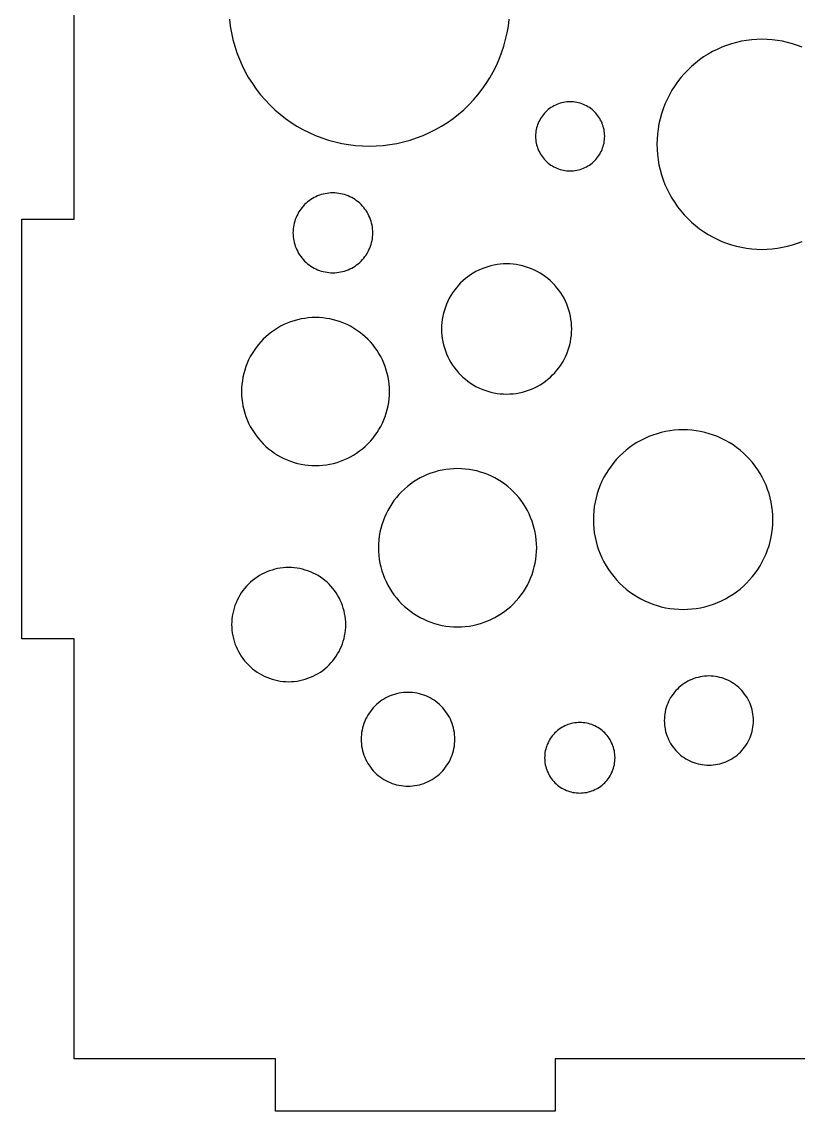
# Model space of a CAD drawing. Header units: millimetres. Extents: x 0 to 375, y -237 to 0.
# Drawn here: x 285 to 329.4, y -126 to -63.7 of the extents above; entities that cross this region are included whole.
import ezdxf

# ---------------------------------------------------------------- set-up
doc = ezdxf.new("R2010")
doc.units = ezdxf.units.MM
doc.layers.add('CUT', color=1, linetype='Continuous')

msp = doc.modelspace()

# ---------------------------------------------------------------- linework, layer by layer
at = {"layer": 'CUT'}
for points in [[(372, -51), (372, -75), (375, -75), (375, -99), (372, -99), (372, -123), (360.5, -123), (360.5, -126), (360.5, -126), (344.5, -126), (344.5, -123), (315.5, -123), (315.5, -126), (299.5, -126), (299.5, -123), (288, -123), (288, -99), (285, -99), (285, -75), (288, -75), (288, -51)], [(296.867, -63.58), (296.915, -63.971), (296.983, -64.36), (297.069, -64.745), (297.174, -65.125), (297.298, -65.5), (297.44, -65.868), (297.6, -66.229), (297.777, -66.581), (297.972, -66.924), (298.183, -67.258), (298.41, -67.58), (298.653, -67.891), (298.911, -68.19), (299.183, -68.476), (299.468, -68.748), (299.767, -69.006), (300.078, -69.248), (300.401, -69.476), (300.734, -69.687), (301.077, -69.881), (301.43, -70.059), (301.791, -70.218), (302.159, -70.36), (302.533, -70.484), (302.914, -70.59), (303.299, -70.676), (303.687, -70.743), (304.079, -70.792), (304.472, -70.821), (304.867, -70.83), (305.261, -70.821), (305.655, -70.792), (306.046, -70.743), (306.435, -70.676), (306.82, -70.59), (307.2, -70.484), (307.575, -70.36), (307.943, -70.218), (308.304, -70.059), (308.656, -69.881), (309, -69.687), (309.333, -69.476), (309.656, -69.248), (309.967, -69.006), (310.265, -68.748), (310.551, -68.476), (310.823, -68.19), (311.081, -67.891), (311.324, -67.58), (311.551, -67.258), (311.762, -66.924), (311.957, -66.581), (312.134, -66.229), (312.294, -65.868), (312.436, -65.5), (312.56, -65.125), (312.665, -64.745), (312.751, -64.36), (312.751, -64.36), (312.819, -63.971), (312.867, -63.58)], [(329.62, -65.179), (329.345, -65.073), (329.065, -64.981), (328.781, -64.902), (328.494, -64.837), (328.203, -64.787), (327.911, -64.751), (327.617, -64.729), (327.322, -64.722), (327.027, -64.729), (326.733, -64.751), (326.441, -64.787), (326.15, -64.837), (325.863, -64.902), (325.579, -64.981), (325.299, -65.073), (325.024, -65.179), (324.754, -65.299), (324.491, -65.431), (324.235, -65.576), (323.986, -65.734), (323.745, -65.904), (323.512, -66.085), (323.289, -66.278), (323.076, -66.481), (322.872, -66.694), (322.68, -66.918), (322.498, -67.15), (322.329, -67.391), (322.171, -67.64), (322.026, -67.896), (321.893, -68.16), (321.774, -68.429), (321.668, -68.704), (321.575, -68.984), (321.497, -69.268), (321.432, -69.556), (321.382, -69.846), (321.346, -70.139), (321.324, -70.433), (321.317, -70.727), (321.324, -71.022), (321.346, -71.316), (321.382, -71.609), (321.432, -71.899), (321.497, -72.187), (321.575, -72.471), (321.668, -72.751), (321.774, -73.026), (321.893, -73.295), (322.026, -73.558), (322.171, -73.815), (322.329, -74.064), (322.498, -74.305), (322.68, -74.537), (322.872, -74.76), (323.076, -74.974), (323.289, -75.177), (323.512, -75.37), (323.745, -75.551), (323.986, -75.721), (324.235, -75.878), (324.491, -76.024), (324.754, -76.156), (325.024, -76.276), (325.299, -76.382), (325.579, -76.474), (325.863, -76.553), (326.15, -76.617), (326.441, -76.668), (326.733, -76.704), (327.027, -76.726), (327.322, -76.733), (327.617, -76.726), (327.911, -76.704), (328.203, -76.668), (328.494, -76.617), (328.781, -76.553), (329.065, -76.474), (329.345, -76.382), (329.62, -76.276)]]:
    msp.add_lwpolyline(points, dxfattribs=at)
for points in [[(318.268, -70.751), (318.289, -70.657), (318.306, -70.561), (318.318, -70.465), (318.325, -70.368), (318.327, -70.272), (318.325, -70.175), (318.318, -70.078), (318.306, -69.982), (318.289, -69.886), (318.268, -69.792), (318.242, -69.698), (318.212, -69.606), (318.177, -69.516), (318.138, -69.427), (318.094, -69.341), (318.046, -69.256), (317.995, -69.175), (317.939, -69.095), (317.879, -69.019), (317.816, -68.946), (317.749, -68.875), (317.679, -68.808), (317.605, -68.745), (317.529, -68.686), (317.45, -68.63), (317.368, -68.578), (317.284, -68.53), (317.197, -68.487), (317.108, -68.447), (317.018, -68.412), (316.926, -68.382), (316.833, -68.356), (316.738, -68.335), (316.643, -68.318), (316.546, -68.306), (316.45, -68.299), (316.353, -68.297), (316.256, -68.299), (316.159, -68.306), (316.063, -68.318), (315.968, -68.335), (315.873, -68.356), (315.78, -68.382), (315.688, -68.412), (315.597, -68.447), (315.509, -68.487), (315.422, -68.53), (315.338, -68.578), (315.256, -68.63), (315.177, -68.686), (315.1, -68.745), (315.027, -68.808), (314.957, -68.875), (314.89, -68.946), (314.826, -69.019), (314.767, -69.095), (314.711, -69.175), (314.659, -69.256), (314.611, -69.341), (314.568, -69.427), (314.528, -69.516), (314.494, -69.606), (314.463, -69.698), (314.437, -69.792), (314.416, -69.886), (314.4, -69.982), (314.388, -70.078), (314.381, -70.175), (314.378, -70.272), (314.381, -70.368), (314.388, -70.465), (314.4, -70.561), (314.416, -70.657), (314.437, -70.751), (314.463, -70.845), (314.494, -70.937), (314.528, -71.027), (314.568, -71.116), (314.611, -71.202), (314.659, -71.287), (314.711, -71.369), (314.767, -71.448), (314.826, -71.524), (314.89, -71.598), (314.957, -71.668), (315.027, -71.735), (315.1, -71.798), (315.177, -71.858), (315.256, -71.913), (315.338, -71.965), (315.422, -72.013), (315.509, -72.057), (315.597, -72.096), (315.688, -72.131), (315.78, -72.161), (315.873, -72.187), (315.968, -72.208), (316.063, -72.225), (316.159, -72.237), (316.256, -72.244), (316.353, -72.246), (316.45, -72.244), (316.546, -72.237), (316.643, -72.225), (316.738, -72.208), (316.833, -72.187), (316.926, -72.161), (317.018, -72.131), (317.108, -72.096), (317.197, -72.057), (317.284, -72.013), (317.368, -71.965), (317.45, -71.913), (317.529, -71.858), (317.605, -71.798), (317.679, -71.735), (317.749, -71.668), (317.816, -71.598), (317.879, -71.524), (317.939, -71.448), (317.995, -71.369), (318.046, -71.287), (318.094, -71.202), (318.138, -71.116), (318.177, -71.027), (318.212, -70.937), (318.242, -70.845), (318.268, -70.751)], [(305, -76.344), (305.025, -76.234), (305.044, -76.124), (305.058, -76.013), (305.066, -75.901), (305.069, -75.789), (305.066, -75.677), (305.058, -75.565), (305.044, -75.454), (305.025, -75.344), (305, -75.235), (304.97, -75.127), (304.935, -75.02), (304.895, -74.916), (304.849, -74.813), (304.799, -74.713), (304.744, -74.616), (304.684, -74.521), (304.619, -74.43), (304.551, -74.341), (304.477, -74.257), (304.4, -74.176), (304.319, -74.098), (304.234, -74.025), (304.146, -73.956), (304.054, -73.892), (303.96, -73.832), (303.862, -73.777), (303.762, -73.726), (303.66, -73.681), (303.555, -73.641), (303.449, -73.605), (303.341, -73.576), (303.232, -73.551), (303.122, -73.532), (303.01, -73.518), (302.899, -73.51), (302.787, -73.507), (302.675, -73.51), (302.563, -73.518), (302.452, -73.532), (302.342, -73.551), (302.232, -73.576), (302.124, -73.605), (302.018, -73.641), (301.913, -73.681), (301.811, -73.726), (301.711, -73.777), (301.614, -73.832), (301.519, -73.892), (301.427, -73.956), (301.339, -74.025), (301.254, -74.098), (301.173, -74.176), (301.096, -74.257), (301.023, -74.341), (300.954, -74.43), (300.889, -74.521), (300.829, -74.616), (300.774, -74.713), (300.724, -74.813), (300.679, -74.916), (300.638, -75.02), (300.603, -75.127), (300.573, -75.235), (300.549, -75.344), (300.53, -75.454), (300.516, -75.565), (300.508, -75.677), (300.505, -75.789), (300.508, -75.901), (300.516, -76.013), (300.53, -76.124), (300.549, -76.234), (300.573, -76.344), (300.603, -76.451), (300.638, -76.558), (300.679, -76.662), (300.724, -76.765), (300.774, -76.865), (300.829, -76.962), (300.889, -77.057), (300.954, -77.148), (301.023, -77.237), (301.096, -77.321), (301.173, -77.403), (301.254, -77.48), (301.339, -77.553), (301.427, -77.622), (301.519, -77.686), (301.614, -77.746), (301.711, -77.801), (301.811, -77.852), (301.913, -77.897), (302.018, -77.938), (302.124, -77.973), (302.232, -78.003), (302.342, -78.027), (302.452, -78.046), (302.563, -78.06), (302.675, -78.068), (302.787, -78.071), (302.899, -78.068), (303.01, -78.06), (303.122, -78.046), (303.232, -78.027), (303.341, -78.003), (303.449, -77.973), (303.555, -77.938), (303.66, -77.897), (303.762, -77.852), (303.862, -77.801), (303.96, -77.746), (304.054, -77.686), (304.146, -77.622), (304.234, -77.553), (304.319, -77.48), (304.4, -77.403), (304.477, -77.321), (304.551, -77.237), (304.619, -77.148), (304.684, -77.057), (304.744, -76.962), (304.799, -76.865), (304.849, -76.765), (304.895, -76.662), (304.935, -76.558), (304.97, -76.451), (305, -76.344)], [(316.37, -82.01), (316.401, -81.83), (316.424, -81.649), (316.437, -81.467), (316.441, -81.284), (316.437, -81.101), (316.424, -80.919), (316.401, -80.738), (316.37, -80.558), (316.33, -80.38), (316.281, -80.204), (316.224, -80.031), (316.158, -79.86), (316.084, -79.693), (316.002, -79.53), (315.912, -79.372), (315.814, -79.217), (315.709, -79.068), (315.597, -78.924), (315.478, -78.786), (315.352, -78.654), (315.22, -78.528), (315.081, -78.408), (314.937, -78.296), (314.788, -78.191), (314.634, -78.093), (314.475, -78.003), (314.312, -77.921), (314.145, -77.847), (313.975, -77.781), (313.801, -77.724), (313.625, -77.675), (313.447, -77.635), (313.267, -77.604), (313.086, -77.582), (312.904, -77.568), (312.721, -77.564), (312.539, -77.568), (312.357, -77.582), (312.175, -77.604), (311.996, -77.635), (311.817, -77.675), (311.641, -77.724), (311.468, -77.781), (311.298, -77.847), (311.131, -77.921), (310.968, -78.003), (310.809, -78.093), (310.655, -78.191), (310.505, -78.296), (310.361, -78.408), (310.223, -78.528), (310.091, -78.654), (309.965, -78.786), (309.846, -78.924), (309.733, -79.068), (309.628, -79.217), (309.531, -79.372), (309.441, -79.53), (309.358, -79.693), (309.284, -79.86), (309.219, -80.031), (309.161, -80.204), (309.113, -80.38), (309.073, -80.558), (309.042, -80.738), (309.019, -80.919), (309.006, -81.101), (309.001, -81.284), (309.006, -81.467), (309.019, -81.649), (309.042, -81.83), (309.073, -82.01), (309.113, -82.188), (309.161, -82.364), (309.219, -82.537), (309.284, -82.708), (309.358, -82.875), (309.441, -83.038), (309.531, -83.197), (309.628, -83.351), (309.733, -83.5), (309.846, -83.644), (309.965, -83.782), (310.091, -83.915), (310.223, -84.04), (310.361, -84.16), (310.505, -84.272), (310.655, -84.377), (310.809, -84.475), (310.968, -84.565), (311.131, -84.647), (311.298, -84.721), (311.468, -84.787), (311.641, -84.844), (311.817, -84.893), (311.996, -84.933), (312.175, -84.964), (312.357, -84.986), (312.539, -85), (312.721, -85.004), (312.904, -85), (313.086, -84.986), (313.267, -84.964), (313.447, -84.933), (313.625, -84.893), (313.801, -84.844), (313.975, -84.787), (314.145, -84.721), (314.312, -84.647), (314.475, -84.565), (314.634, -84.475), (314.788, -84.377), (314.937, -84.272), (315.081, -84.16), (315.22, -84.04), (315.352, -83.915), (315.478, -83.782), (315.597, -83.644), (315.709, -83.5), (315.814, -83.351), (315.912, -83.197), (316.002, -83.038), (316.084, -82.875), (316.158, -82.708), (316.224, -82.537), (316.281, -82.364), (316.33, -82.188), (316.37, -82.01)], [(305.898, -85.889), (305.944, -85.687), (305.979, -85.482), (306.005, -85.276), (306.02, -85.069), (306.025, -84.861), (306.02, -84.654), (306.005, -84.447), (305.979, -84.241), (305.944, -84.036), (305.898, -83.834), (305.843, -83.633), (305.778, -83.436), (305.703, -83.243), (305.619, -83.053), (305.525, -82.867), (305.423, -82.687), (305.312, -82.511), (305.192, -82.342), (305.065, -82.178), (304.929, -82.021), (304.786, -81.87), (304.636, -81.727), (304.478, -81.592), (304.315, -81.464), (304.145, -81.344), (303.97, -81.233), (303.789, -81.131), (303.604, -81.038), (303.414, -80.953), (303.22, -80.879), (303.023, -80.814), (302.823, -80.758), (302.62, -80.713), (302.416, -80.677), (302.21, -80.652), (302.003, -80.636), (301.795, -80.631), (301.587, -80.636), (301.38, -80.652), (301.174, -80.677), (300.97, -80.713), (300.767, -80.758), (300.567, -80.814), (300.37, -80.879), (300.176, -80.953), (299.986, -81.038), (299.801, -81.131), (299.62, -81.233), (299.445, -81.344), (299.275, -81.464), (299.112, -81.592), (298.954, -81.727), (298.804, -81.87), (298.661, -82.021), (298.525, -82.178), (298.397, -82.342), (298.278, -82.511), (298.167, -82.687), (298.065, -82.867), (297.971, -83.053), (297.887, -83.243), (297.812, -83.436), (297.747, -83.633), (297.692, -83.834), (297.646, -84.036), (297.611, -84.241), (297.585, -84.447), (297.57, -84.654), (297.565, -84.861), (297.57, -85.069), (297.585, -85.276), (297.611, -85.482), (297.646, -85.687), (297.692, -85.889), (297.747, -86.089), (297.812, -86.286), (297.887, -86.48), (297.971, -86.67), (298.065, -86.855), (298.167, -87.036), (298.278, -87.211), (298.397, -87.381), (298.525, -87.545), (298.661, -87.702), (298.804, -87.852), (298.954, -87.996), (299.112, -88.131), (299.275, -88.259), (299.445, -88.378), (299.62, -88.489), (299.801, -88.592), (299.986, -88.685), (300.176, -88.769), (300.37, -88.844), (300.567, -88.909), (300.767, -88.965), (300.97, -89.01), (301.174, -89.045), (301.38, -89.071), (301.587, -89.086), (301.795, -89.091), (302.003, -89.086), (302.21, -89.071), (302.416, -89.045), (302.62, -89.01), (302.823, -88.965), (303.023, -88.909), (303.22, -88.844), (303.414, -88.769), (303.604, -88.685), (303.789, -88.592), (303.97, -88.489), (304.145, -88.378), (304.315, -88.259), (304.478, -88.131), (304.636, -87.996), (304.786, -87.852), (304.929, -87.702), (305.065, -87.545), (305.192, -87.381), (305.312, -87.211), (305.423, -87.036), (305.525, -86.855), (305.619, -86.67), (305.703, -86.48), (305.778, -86.286), (305.843, -86.089), (305.898, -85.889)], [(327.792, -93.429), (327.847, -93.183), (327.89, -92.935), (327.921, -92.685), (327.94, -92.434), (327.946, -92.182), (327.94, -91.93), (327.921, -91.679), (327.89, -91.428), (327.847, -91.18), (327.792, -90.934), (327.725, -90.692), (327.646, -90.452), (327.555, -90.217), (327.453, -89.987), (327.34, -89.762), (327.216, -89.543), (327.081, -89.33), (326.936, -89.124), (326.781, -88.925), (326.616, -88.734), (326.442, -88.552), (326.26, -88.378), (326.069, -88.214), (325.871, -88.059), (325.665, -87.914), (325.452, -87.779), (325.232, -87.655), (325.007, -87.541), (324.777, -87.439), (324.542, -87.348), (324.303, -87.269), (324.06, -87.202), (323.814, -87.147), (323.566, -87.104), (323.316, -87.073), (323.065, -87.055), (322.813, -87.048), (322.561, -87.055), (322.309, -87.073), (322.059, -87.104), (321.811, -87.147), (321.565, -87.202), (321.323, -87.269), (321.083, -87.348), (320.848, -87.439), (320.618, -87.541), (320.393, -87.655), (320.174, -87.779), (319.961, -87.914), (319.755, -88.059), (319.556, -88.214), (319.365, -88.378), (319.183, -88.552), (319.009, -88.734), (318.845, -88.925), (318.69, -89.124), (318.544, -89.33), (318.41, -89.543), (318.286, -89.762), (318.172, -89.987), (318.07, -90.217), (317.979, -90.452), (317.9, -90.692), (317.833, -90.934), (317.778, -91.18), (317.735, -91.428), (317.704, -91.679), (317.686, -91.93), (317.679, -92.182), (317.686, -92.434), (317.704, -92.685), (317.735, -92.935), (317.778, -93.183), (317.833, -93.429), (317.9, -93.672), (317.979, -93.911), (318.07, -94.146), (318.172, -94.376), (318.286, -94.601), (318.41, -94.821), (318.544, -95.034), (318.69, -95.24), (318.845, -95.438), (319.009, -95.629), (319.183, -95.811), (319.365, -95.985), (319.556, -96.15), (319.755, -96.305), (319.961, -96.45), (320.174, -96.585), (320.393, -96.709), (320.618, -96.822), (320.848, -96.924), (321.083, -97.015), (321.323, -97.094), (321.565, -97.161), (321.811, -97.216), (322.059, -97.259), (322.309, -97.29), (322.561, -97.309), (322.813, -97.315), (323.065, -97.309), (323.316, -97.29), (323.566, -97.259), (323.814, -97.216), (324.06, -97.161), (324.303, -97.094), (324.542, -97.015), (324.777, -96.924), (325.007, -96.822), (325.232, -96.709), (325.452, -96.585), (325.665, -96.45), (325.871, -96.305), (326.069, -96.15), (326.26, -95.985), (326.442, -95.811), (326.616, -95.629), (326.781, -95.438), (326.936, -95.24), (327.081, -95.034), (327.216, -94.821), (327.34, -94.601), (327.453, -94.376), (327.555, -94.146), (327.646, -93.911), (327.725, -93.672), (327.792, -93.429)], [(314.304, -94.89), (314.352, -94.673), (314.39, -94.455), (314.417, -94.234), (314.434, -94.013), (314.439, -93.791), (314.434, -93.569), (314.417, -93.347), (314.39, -93.127), (314.352, -92.908), (314.304, -92.692), (314.244, -92.478), (314.175, -92.267), (314.095, -92.06), (314.005, -91.857), (313.905, -91.658), (313.796, -91.465), (313.677, -91.277), (313.549, -91.096), (313.412, -90.921), (313.267, -90.753), (313.114, -90.592), (312.953, -90.439), (312.785, -90.294), (312.61, -90.157), (312.429, -90.029), (312.241, -89.91), (312.048, -89.801), (311.849, -89.701), (311.646, -89.611), (311.439, -89.531), (311.228, -89.462), (311.014, -89.402), (310.798, -89.354), (310.579, -89.316), (310.359, -89.289), (310.137, -89.272), (309.915, -89.267), (309.693, -89.272), (309.472, -89.289), (309.251, -89.316), (309.033, -89.354), (308.816, -89.402), (308.602, -89.462), (308.391, -89.531), (308.184, -89.611), (307.981, -89.701), (307.783, -89.801), (307.589, -89.91), (307.402, -90.029), (307.22, -90.157), (307.045, -90.294), (306.877, -90.439), (306.716, -90.592), (306.563, -90.753), (306.418, -90.921), (306.281, -91.096), (306.154, -91.277), (306.035, -91.465), (305.925, -91.658), (305.825, -91.857), (305.735, -92.06), (305.656, -92.267), (305.586, -92.478), (305.527, -92.692), (305.478, -92.908), (305.44, -93.127), (305.413, -93.347), (305.397, -93.569), (305.391, -93.791), (305.397, -94.013), (305.413, -94.234), (305.44, -94.455), (305.478, -94.673), (305.527, -94.89), (305.586, -95.104), (305.656, -95.315), (305.735, -95.522), (305.825, -95.725), (305.925, -95.923), (306.035, -96.117), (306.154, -96.304), (306.281, -96.486), (306.418, -96.661), (306.563, -96.829), (306.716, -96.99), (306.877, -97.143), (307.045, -97.288), (307.22, -97.425), (307.402, -97.552), (307.589, -97.671), (307.783, -97.781), (307.981, -97.881), (308.184, -97.971), (308.391, -98.05), (308.602, -98.12), (308.816, -98.179), (309.033, -98.228), (309.251, -98.266), (309.472, -98.293), (309.693, -98.309), (309.915, -98.315), (310.137, -98.309), (310.359, -98.293), (310.579, -98.266), (310.798, -98.228), (311.014, -98.179), (311.228, -98.12), (311.439, -98.05), (311.646, -97.971), (311.849, -97.881), (312.048, -97.781), (312.241, -97.671), (312.429, -97.552), (312.61, -97.425), (312.785, -97.288), (312.953, -97.143), (313.114, -96.99), (313.267, -96.829), (313.412, -96.661), (313.549, -96.486), (313.677, -96.304), (313.796, -96.117), (313.905, -95.923), (314.005, -95.725), (314.095, -95.522), (314.175, -95.315), (314.244, -95.104), (314.304, -94.89)], [(303.46, -98.82), (303.487, -98.663), (303.507, -98.504), (303.519, -98.344), (303.523, -98.184), (303.519, -98.024), (303.507, -97.864), (303.487, -97.705), (303.46, -97.548), (303.425, -97.391), (303.382, -97.237), (303.332, -97.085), (303.274, -96.936), (303.21, -96.789), (303.138, -96.646), (303.059, -96.507), (302.973, -96.372), (302.881, -96.241), (302.782, -96.115), (302.678, -95.994), (302.567, -95.878), (302.451, -95.767), (302.33, -95.663), (302.204, -95.564), (302.073, -95.472), (301.938, -95.386), (301.799, -95.307), (301.656, -95.236), (301.509, -95.171), (301.36, -95.113), (301.208, -95.063), (301.054, -95.02), (300.897, -94.985), (300.74, -94.958), (300.581, -94.938), (300.421, -94.926), (300.261, -94.922), (300.101, -94.926), (299.941, -94.938), (299.782, -94.958), (299.625, -94.985), (299.469, -95.02), (299.314, -95.063), (299.162, -95.113), (299.013, -95.171), (298.867, -95.236), (298.724, -95.307), (298.584, -95.386), (298.449, -95.472), (298.318, -95.564), (298.192, -95.663), (298.071, -95.767), (297.955, -95.878), (297.844, -95.994), (297.74, -96.115), (297.641, -96.241), (297.549, -96.372), (297.464, -96.507), (297.385, -96.646), (297.313, -96.789), (297.248, -96.936), (297.19, -97.085), (297.14, -97.237), (297.097, -97.391), (297.062, -97.548), (297.035, -97.705), (297.015, -97.864), (297.003, -98.024), (296.999, -98.184), (297.003, -98.344), (297.015, -98.504), (297.035, -98.663), (297.062, -98.82), (297.097, -98.976), (297.14, -99.131), (297.19, -99.283), (297.248, -99.432), (297.313, -99.578), (297.385, -99.721), (297.464, -99.861), (297.549, -99.996), (297.641, -100.127), (297.74, -100.253), (297.844, -100.374), (297.955, -100.49), (298.071, -100.601), (298.192, -100.705), (298.318, -100.804), (298.449, -100.896), (298.584, -100.982), (298.724, -101.06), (298.867, -101.132), (299.013, -101.197), (299.162, -101.255), (299.314, -101.305), (299.469, -101.348), (299.625, -101.383), (299.782, -101.41), (299.941, -101.43), (300.101, -101.442), (300.261, -101.446), (300.421, -101.442), (300.581, -101.43), (300.74, -101.41), (300.897, -101.383), (301.054, -101.348), (301.208, -101.305), (301.36, -101.255), (301.509, -101.197), (301.656, -101.132), (301.799, -101.06), (301.938, -100.982), (302.073, -100.896), (302.204, -100.804), (302.33, -100.705), (302.451, -100.601), (302.567, -100.49), (302.678, -100.374), (302.782, -100.253), (302.881, -100.127), (302.973, -99.996), (303.059, -99.861), (303.138, -99.721), (303.21, -99.578), (303.274, -99.432), (303.332, -99.283), (303.382, -99.131), (303.425, -98.976), (303.46, -98.82)], [(326.783, -104.166), (326.804, -104.043), (326.819, -103.919), (326.829, -103.794), (326.832, -103.669), (326.829, -103.544), (326.819, -103.419), (326.804, -103.295), (326.783, -103.172), (326.755, -103.05), (326.722, -102.93), (326.683, -102.811), (326.638, -102.694), (326.587, -102.58), (326.531, -102.468), (326.469, -102.359), (326.402, -102.254), (326.33, -102.151), (326.253, -102.053), (326.172, -101.958), (326.085, -101.868), (325.995, -101.781), (325.9, -101.7), (325.802, -101.623), (325.699, -101.551), (325.594, -101.484), (325.485, -101.422), (325.373, -101.366), (325.259, -101.315), (325.142, -101.27), (325.024, -101.231), (324.903, -101.198), (324.781, -101.17), (324.658, -101.149), (324.534, -101.134), (324.409, -101.124), (324.284, -101.121), (324.159, -101.124), (324.034, -101.134), (323.91, -101.149), (323.787, -101.17), (323.665, -101.198), (323.544, -101.231), (323.426, -101.27), (323.309, -101.315), (323.195, -101.366), (323.083, -101.422), (322.974, -101.484), (322.869, -101.551), (322.766, -101.623), (322.668, -101.7), (322.573, -101.781), (322.482, -101.868), (322.396, -101.958), (322.315, -102.053), (322.238, -102.151), (322.166, -102.254), (322.099, -102.359), (322.037, -102.468), (321.981, -102.58), (321.93, -102.694), (321.885, -102.811), (321.846, -102.93), (321.813, -103.05), (321.785, -103.172), (321.764, -103.295), (321.749, -103.419), (321.739, -103.544), (321.736, -103.669), (321.739, -103.794), (321.749, -103.919), (321.764, -104.043), (321.785, -104.166), (321.813, -104.288), (321.846, -104.409), (321.885, -104.527), (321.93, -104.644), (321.981, -104.758), (322.037, -104.87), (322.099, -104.979), (322.166, -105.085), (322.238, -105.187), (322.315, -105.285), (322.396, -105.38), (322.482, -105.471), (322.573, -105.557), (322.668, -105.639), (322.766, -105.715), (322.869, -105.787), (322.974, -105.854), (323.083, -105.916), (323.195, -105.972), (323.309, -106.023), (323.426, -106.068), (323.544, -106.107), (323.665, -106.14), (323.787, -106.168), (323.91, -106.189), (324.034, -106.205), (324.159, -106.214), (324.284, -106.217), (324.409, -106.214), (324.534, -106.205), (324.658, -106.189), (324.781, -106.168), (324.903, -106.14), (325.024, -106.107), (325.142, -106.068), (325.259, -106.023), (325.373, -105.972), (325.485, -105.916), (325.594, -105.854), (325.699, -105.787), (325.802, -105.715), (325.9, -105.639), (325.995, -105.557), (326.085, -105.471), (326.172, -105.38), (326.253, -105.285), (326.33, -105.187), (326.402, -105.085), (326.469, -104.979), (326.531, -104.87), (326.587, -104.758), (326.638, -104.644), (326.683, -104.527), (326.722, -104.409), (326.755, -104.288), (326.783, -104.166)], [(309.71, -105.261), (309.733, -105.132), (309.749, -105.001), (309.759, -104.87), (309.762, -104.739), (309.759, -104.607), (309.749, -104.476), (309.733, -104.346), (309.71, -104.216), (309.682, -104.088), (309.647, -103.961), (309.605, -103.836), (309.558, -103.713), (309.505, -103.593), (309.446, -103.476), (309.381, -103.361), (309.31, -103.25), (309.235, -103.142), (309.154, -103.039), (309.068, -102.939), (308.977, -102.844), (308.882, -102.753), (308.782, -102.667), (308.679, -102.586), (308.571, -102.511), (308.46, -102.44), (308.345, -102.375), (308.228, -102.316), (308.108, -102.263), (307.985, -102.216), (307.86, -102.174), (307.733, -102.139), (307.605, -102.11), (307.475, -102.088), (307.345, -102.072), (307.214, -102.062), (307.082, -102.059), (306.951, -102.062), (306.82, -102.072), (306.689, -102.088), (306.559, -102.11), (306.431, -102.139), (306.304, -102.174), (306.179, -102.216), (306.057, -102.263), (305.937, -102.316), (305.819, -102.375), (305.705, -102.44), (305.593, -102.511), (305.486, -102.586), (305.382, -102.667), (305.283, -102.753), (305.187, -102.844), (305.097, -102.939), (305.011, -103.039), (304.93, -103.142), (304.854, -103.25), (304.784, -103.361), (304.719, -103.476), (304.66, -103.593), (304.607, -103.713), (304.559, -103.836), (304.518, -103.961), (304.483, -104.088), (304.454, -104.216), (304.432, -104.346), (304.415, -104.476), (304.406, -104.607), (304.403, -104.739), (304.406, -104.87), (304.415, -105.001), (304.432, -105.132), (304.454, -105.261), (304.483, -105.39), (304.518, -105.517), (304.559, -105.641), (304.607, -105.764), (304.66, -105.884), (304.719, -106.002), (304.784, -106.116), (304.854, -106.227), (304.93, -106.335), (305.011, -106.439), (305.097, -106.538), (305.187, -106.634), (305.283, -106.724), (305.382, -106.81), (305.486, -106.891), (305.593, -106.967), (305.705, -107.037), (305.819, -107.102), (305.937, -107.161), (306.057, -107.214), (306.179, -107.262), (306.304, -107.303), (306.431, -107.338), (306.559, -107.367), (306.689, -107.389), (306.82, -107.406), (306.951, -107.415), (307.082, -107.418), (307.214, -107.415), (307.345, -107.406), (307.475, -107.389), (307.605, -107.367), (307.733, -107.338), (307.86, -107.303), (307.985, -107.262), (308.108, -107.214), (308.228, -107.161), (308.345, -107.102), (308.46, -107.037), (308.571, -106.967), (308.679, -106.891), (308.782, -106.81), (308.882, -106.724), (308.977, -106.634), (309.068, -106.538), (309.154, -106.439), (309.235, -106.335), (309.31, -106.227), (309.381, -106.116), (309.446, -106.002), (309.505, -105.884), (309.558, -105.764), (309.605, -105.641), (309.647, -105.517), (309.682, -105.39), (309.71, -105.261)], [(318.881, -106.191), (318.898, -106.094), (318.91, -105.996), (318.917, -105.897), (318.92, -105.798), (318.917, -105.699), (318.91, -105.601), (318.898, -105.503), (318.881, -105.405), (318.859, -105.309), (318.833, -105.214), (318.802, -105.12), (318.766, -105.028), (318.726, -104.937), (318.682, -104.849), (318.633, -104.763), (318.58, -104.68), (318.524, -104.599), (318.463, -104.521), (318.398, -104.446), (318.33, -104.375), (318.259, -104.306), (318.184, -104.242), (318.106, -104.181), (318.025, -104.124), (317.942, -104.071), (317.856, -104.023), (317.767, -103.978), (317.677, -103.938), (317.585, -103.903), (317.491, -103.872), (317.396, -103.845), (317.299, -103.824), (317.202, -103.807), (317.104, -103.795), (317.005, -103.787), (316.907, -103.785), (316.808, -103.787), (316.709, -103.795), (316.611, -103.807), (316.514, -103.824), (316.417, -103.845), (316.322, -103.872), (316.228, -103.903), (316.136, -103.938), (316.046, -103.978), (315.957, -104.023), (315.871, -104.071), (315.788, -104.124), (315.707, -104.181), (315.629, -104.242), (315.555, -104.306), (315.483, -104.375), (315.415, -104.446), (315.35, -104.521), (315.289, -104.599), (315.233, -104.68), (315.18, -104.763), (315.131, -104.849), (315.087, -104.937), (315.047, -105.028), (315.011, -105.12), (314.98, -105.214), (314.954, -105.309), (314.932, -105.405), (314.915, -105.503), (314.903, -105.601), (314.896, -105.699), (314.893, -105.798), (314.896, -105.897), (314.903, -105.996), (314.915, -106.094), (314.932, -106.191), (314.954, -106.287), (314.98, -106.383), (315.011, -106.476), (315.047, -106.569), (315.087, -106.659), (315.131, -106.747), (315.18, -106.833), (315.233, -106.917), (315.289, -106.997), (315.35, -107.075), (315.415, -107.15), (315.483, -107.222), (315.555, -107.29), (315.629, -107.354), (315.707, -107.415), (315.788, -107.472), (315.871, -107.525), (315.957, -107.574), (316.046, -107.618), (316.136, -107.658), (316.228, -107.694), (316.322, -107.725), (316.417, -107.751), (316.514, -107.773), (316.611, -107.79), (316.709, -107.802), (316.808, -107.809), (316.907, -107.811), (317.005, -107.809), (317.104, -107.802), (317.202, -107.79), (317.299, -107.773), (317.396, -107.751), (317.491, -107.725), (317.585, -107.694), (317.677, -107.658), (317.767, -107.618), (317.856, -107.574), (317.942, -107.525), (318.025, -107.472), (318.106, -107.415), (318.184, -107.354), (318.259, -107.29), (318.33, -107.222), (318.398, -107.15), (318.463, -107.075), (318.524, -106.997), (318.58, -106.917), (318.633, -106.833), (318.682, -106.747), (318.726, -106.659), (318.766, -106.569), (318.802, -106.476), (318.833, -106.383), (318.859, -106.287), (318.881, -106.191)]]:
    msp.add_lwpolyline(points, close=True, dxfattribs=at)

doc.saveas('drawing.dxf')
